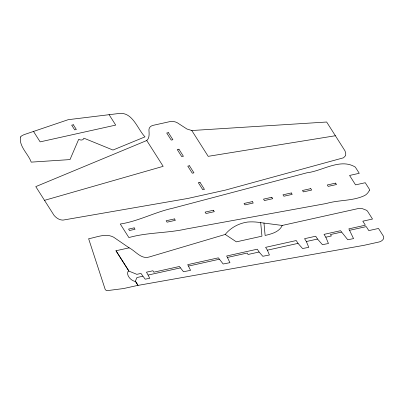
<?xml version="1.0" encoding="UTF-8"?>
<svg xmlns="http://www.w3.org/2000/svg" width="404" height="404" viewBox="0 0 404 404"><rect width="100%" height="100%" fill="white"/><g stroke="black" fill="none" stroke-linecap="round" stroke-linejoin="round"><path stroke-width="0.61" d="M282.209 225.447L260.691 222.649A41.562 29.128 21.2 0 0 247.708 222.033C239.001 223.235 230.775 227.578 225.22 234.446L149.258 256.979C141.228 259.62 135.486 250.96 129.139 247.834L115.983 250.753L128.927 271.109L136.84 274.336L140.946 273.422L145.177 279.179L149.773 278.285L146.49 272.19L152.929 270.761L153.828 272.175L179.406 266.494L183.477 271.725L190.562 270.347L187.719 264.65L218.352 257.843L223.185 263.994L229.957 262.676L226.664 256L257.298 249.197L259.095 252.02L262.817 256.282L269.418 254.995L267.403 250.177L265.605 247.349L296.243 240.547L298.036 243.37L302.566 248.546L308.772 247.334L306.348 241.526L304.55 238.698L315.716 236.219L317.509 239.047L322.437 244.678L328.452 243.506L325.821 237.204L324.023 234.376L340.537 230.709L347.768 239.749L353.545 238.623L348.849 228.861L365.362 225.195L362.812 221.19L372.508 219.039L367.463 211.1L366.585 210.302L362.196 208.595L358.232 208.56L282.209 225.447C279.351 231.997 271.488 233.951 265.13 235.466L263.969 223.074M146.753 140.521C149.616 138.097 149.182 133.911 148.965 130.563A8.449 5.924 21.2 0 1 153.202 125.321L169.993 121.594A8.449 5.924 21.2 0 1 179.023 123.887L186.951 129.017L191.784 130.522L326.654 122.018L345.006 150.879L345.743 153.5L345.688 155.515L343.531 157.797L225.407 190.107L187.84 198.45L62.943 220.114C59.418 220.109 56.393 218.039 54.131 215.483L35.779 186.618L146.753 140.521L163.166 166.332L44.506 200.344M142.743 276.25L136.941 277.538L135.36 281.229L138.006 285.396L363.938 245.339L379.427 241.9C381.669 241.299 384.628 239.037 383.548 236.401L378.498 228.457L368.801 230.613L366.256 226.609L349.748 230.275M148.283 275.018L180.305 267.908M188.618 266.059L219.251 259.257M227.558 257.414L247.157 253.061L248.056 254.475L259.095 252.02M341.436 232.123L330.462 234.557L331.361 235.971L325.821 237.204M267.403 250.177L298.036 243.37M306.348 241.526L317.509 239.047M335.381 135.739L208.191 156.333L191.784 130.522M225.22 234.446L236.391 241.85L261.959 236.168L260.691 222.649M129.139 247.834L113.635 237.198C105.681 232.891 96.702 237.37 88.622 238.714L105.141 289.259A2.192 1.535 21.1 0 0 107.015 290.658L123.589 288.547L138.027 285.34L135.38 281.184L134.593 281.356L132.845 280.588A9.363 6.555 21.1 0 1 128.795 276.876A9.363 6.555 21.1 0 1 127.699 272.513L128.154 271.251L128.937 271.079L115.983 250.753M109.08 114.66L115.711 125.094L40.148 141.875L33.517 131.441M20.478 136.996C18.831 146.521 28.285 153.823 31.214 162.135L70.003 159.585L78.694 139.304L79.598 139.678A3.202 2.242 21.2 0 0 82.032 139.936A3.202 2.242 21.2 0 0 83.572 138.794L83.845 138.163L112.979 150.041L145.006 136.86C137.668 129.371 132.992 112.514 119.847 113.383L68.205 119.685L23.993 134.673L21.781 135.764L20.478 136.996M369.539 190.122C368.468 192.299 366.847 194.359 364.666 195.531C352.743 201.197 339.012 199.768 326.518 203.459L186.123 229.007C167.211 233.249 147.571 232.285 128.881 237.572L120.271 224.023C138.532 221.235 154.883 212.085 172.887 208.186L307.01 172.771C322.145 171.129 340.375 157.828 355.318 167.105L359.257 173.301L349.566 175.452L355.555 184.875L365.246 182.724L369.19 188.921L369.539 190.122M73.351 124.791L71.69 125.159L74.684 129.871L76.346 129.502L73.351 124.791M168.392 132.653L166.731 133.022L171.225 140.087L172.887 139.718L168.392 132.653M178.922 149.212L177.255 149.581L181.749 156.646L183.411 156.277L178.922 149.212M189.446 165.766L187.784 166.135L192.274 173.2L193.935 172.831L189.446 165.766M199.97 182.32L198.308 182.689L202.798 189.754L204.459 189.385L199.97 182.32M134.133 227.871L128.593 229.098L129.492 230.512L135.032 229.28L134.133 227.871M174.467 218.912L166.155 220.756L167.054 222.17L175.366 220.326L174.467 218.912M213.413 210.262L205.101 212.11L206 213.519L214.307 211.676L213.413 210.262M252.354 201.611L244.046 203.459L244.945 204.873L253.252 203.025L252.354 201.611M271.826 197.288L263.519 199.132L264.418 200.546L272.725 198.702L271.826 197.288M291.299 192.966L282.992 194.809L283.891 196.223L292.198 194.374L291.299 192.966M310.772 188.638L302.465 190.486L303.364 191.895L311.671 190.052L310.772 188.638M335.598 183.123L327.285 184.971L328.184 186.385L336.497 184.537L335.598 183.123"/></g></svg>
